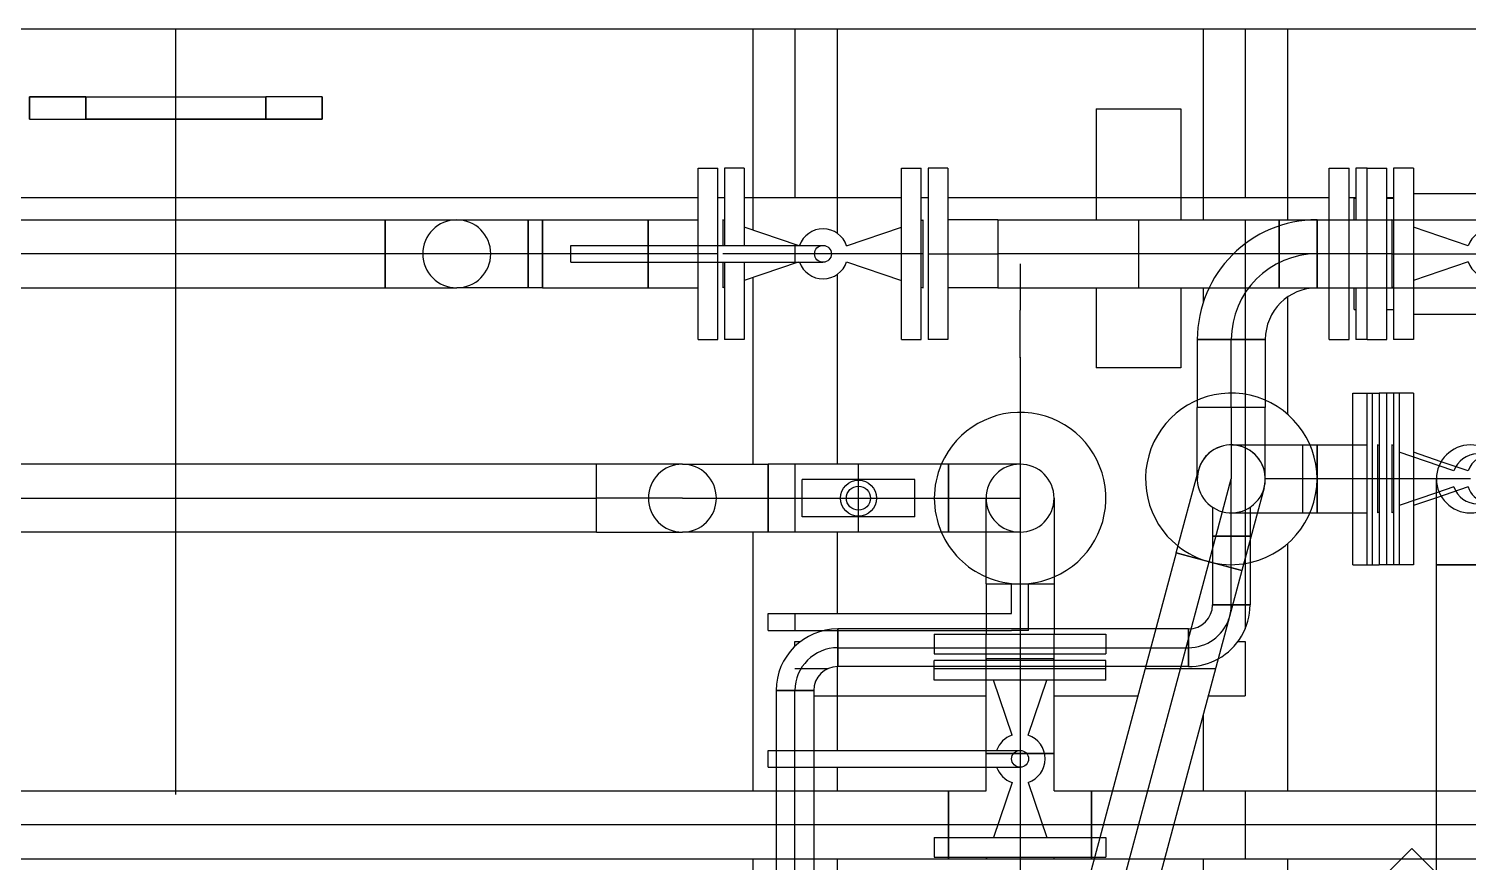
# Model space of a CAD drawing. Header units: inches. Extents: x 295136 to 296247, y 2627183 to 2627409.
# Drawn here: x 295240.422 to 295241.701, y 2627290.992 to 2627291.732 of the extents above; entities that cross this region are included whole.
import ezdxf

# ---------------------------------------------------------------- set-up
doc = ezdxf.new("R2010")
doc.units = ezdxf.units.IN
doc.header["$MEASUREMENT"] = 0
for name, color, linetype in [('Default', 7, 'Continuous'), ('EQUIPMENT LAYOUT-EMBED 1_DWG$0$DwgTemplate', 7, 'Continuous'), ('Layout', 6, 'Continuous')]:
    doc.layers.add(name, color=color, linetype=linetype)

# ---------------------------------------------------------------- blocks, each defined once
blk = doc.blocks.new('A$C55974CAD')
at = {"layer": 'Default', "color": 7, "lineweight": 25}
blk.add_point((60.708, 7), dxfattribs=at)
at = {"layer": 'EQUIPMENT LAYOUT-EMBED 1_DWG$0$DwgTemplate', "color": 7, "lineweight": 25}
for p, q in [((61, 22.4), (61, 0)), ((60.2625, 8.088), (60.2625, 7.2167)), ((60.2926, 7.2167), (60.2926, 8.088)), ((60.3228, 8.088), (60.3228, 7.2167)), ((60.5527, 7.3762), (60.5527, 8.088)), ((60.5829, 8.088), (60.5829, 7.3762)), ((60.613, 7.3762), (60.613, 8.088)), ((60.7698, 8.088), (60.7698, 7.5639)), ((60.8, 7.5639), (60.8, 8.088)), ((60.8302, 8.088), (60.8302, 7.5639)), ((60.7698, 7.5639), (60.8, 7.5639)), ((60.7698, 7.5639), (60.7698, 7.5004)), ((60.8302, 7.5639), (60.7698, 7.5639)), ((60.8, 7.5306), (60.8, 7.5639)), ((60.8, 7.5639), (60.8, 7.5639)), ((60.8, 7.5639), (60.8, 7.5639)), ((60.8, 7.5639), (60.8302, 7.5639)), ((60.8302, 7.5639), (60.8302, 7.5004)), ((60.8, 7.5004), (60.8, 7.5306)), ((60.7698, 7.4242), (60.7698, 7.5004)), ((60.8, 7.4242), (60.8, 7.5004)), ((60.8302, 7.5004), (60.8302, 7.4242)), ((60.7698, 7.4369), (60.8, 7.4369)), ((60.8, 7.4369), (60.7698, 7.4369)), ((60.8, 7.4369), (60.8302, 7.4369)), ((60.8302, 7.4369), (60.8, 7.4369)), ((60.8, 7.4242), (60.7698, 7.4242)), ((60.7698, 7.4242), (60.7698, 7.3305)), ((60.7698, 7.4242), (60.8302, 7.4242)), ((60.8, 7.399), (60.8, 7.4242)), ((60.8302, 7.4242), (60.8, 7.4242)), ((60.8, 7.4242), (60.8, 7.4242)), ((60.8, 7.4242), (60.8, 7.4242)), ((60.8302, 7.4242), (60.8302, 7.3305)), ((60.7925, 7.399), (60.8, 7.399)), ((60.7925, 7.399), (60.7925, 7.1751)), ((60.8, 7.3305), (60.8, 7.399)), ((60.8, 7.399), (60.8075, 7.399)), ((60.8075, 7.399), (60.8075, 7.1751)), ((60.5527, 7.3762), (60.613, 7.3762)), ((60.5527, 7.3762), (60.5829, 7.3762)), ((60.5527, 7.3762), (60.5527, 7.3)), ((60.5829, 7.3762), (60.5829, 7.3762)), ((60.5829, 7.3762), (60.5829, 7.3762)), ((60.5829, 7.3301), (60.5829, 7.3762)), ((60.5829, 7.3762), (60.613, 7.3762)), ((60.613, 7.3), (60.613, 7.3762)), ((60.5829, 7.3), (60.5829, 7.3301)), ((60.7925, 7.3305), (60.7698, 7.3305)), ((60.7698, 7.3305), (60.7925, 7.3305)), ((60.7698, 7.3305), (60.7698, 7.286)), ((60.8, 7.3305), (60.7925, 7.3305)), ((60.7925, 7.3305), (60.8, 7.3305)), ((60.8075, 7.3305), (60.8, 7.3305)), ((60.8, 7.2685), (60.8, 7.3305)), ((60.8, 7.3305), (60.8075, 7.3305)), ((60.8302, 7.3305), (60.8075, 7.3305)), ((60.8075, 7.3305), (60.8302, 7.3305)), ((60.8302, 7.3305), (60.8302, 7.286)), ((60.5527, 7.2238), (60.5527, 7.3)), ((60.5829, 7.3), (60.5829, 7.2238)), ((60.613, 7.3), (60.613, 7.2238)), ((60.7238, 7.286), (60.7925, 7.286)), ((60.7238, 7.286), (60.7238, 7.2685)), ((60.7925, 7.286), (60.8, 7.286)), ((60.8, 7.286), (60.8075, 7.286)), ((60.8075, 7.286), (60.8762, 7.286)), ((60.8762, 7.286), (60.8762, 7.2685)), ((60.7238, 7.2685), (60.7925, 7.2685)), ((60.7925, 7.2625), (60.7238, 7.2625)), ((60.7238, 7.245), (60.7238, 7.2625)), ((60.7925, 7.264), (60.7698, 7.264)), ((60.7704, 7.2625), (60.7698, 7.264)), ((60.7925, 7.2685), (60.8, 7.2685)), ((60.8, 7.2685), (60.8075, 7.2685)), ((60.8, 7.0862), (60.8, 7.264)), ((60.8075, 7.2685), (60.8762, 7.2685)), ((60.8302, 7.264), (60.8075, 7.264)), ((60.8762, 7.2625), (60.8075, 7.2625)), ((60.8296, 7.2625), (60.8302, 7.264)), ((60.8762, 7.245), (60.8762, 7.2625)), ((60.7925, 7.245), (60.7238, 7.245)), ((60.7925, 7.1972), (60.7763, 7.245)), ((60.8762, 7.245), (60.8075, 7.245)), ((60.8075, 7.1972), (60.8237, 7.245)), ((60.3438, 7.2167), (60.1877, 7.2167)), ((60.2625, 7.2167), (60.2625, 7.1833)), ((60.2926, 7.1833), (60.2926, 7.2167)), ((60.3228, 7.2167), (60.3228, 7.1833)), ((60.3438, 7.2238), (60.3513, 7.2238)), ((60.3438, 7.2238), (60.3438, 7)), ((60.3588, 7.2167), (60.3438, 7.2167)), ((60.3513, 7.2238), (60.3588, 7.2238)), ((60.3588, 7.2238), (60.3588, 7)), ((60.4119, 7.2167), (60.3588, 7.2167)), ((60.4119, 7.1833), (60.4119, 7.2167)), ((60.4119, 7.2167), (60.4119, 7.1833)), ((60.4654, 7.2238), (60.4804, 7.2238)), ((60.4654, 7.2238), (60.4654, 7.1737)), ((60.4804, 7.2238), (60.4804, 7.0301)), ((60.5527, 7.2238), (60.613, 7.2238)), ((60.5527, 7.1436), (60.5527, 7.2238)), ((60.613, 7.2238), (60.5527, 7.2238)), ((60.5829, 7.2238), (60.5829, 7.1936)), ((60.5829, 7.2238), (60.5829, 7.2238)), ((60.5829, 7.2238), (60.5829, 7.2238)), ((60.613, 7.1436), (60.613, 7.2238)), ((60.1877, 7.2), (60.3438, 7.2)), ((60.3438, 7.2), (60.3588, 7.2)), ((60.3588, 7.2), (60.4119, 7.2)), ((60.4119, 7.2), (60.4119, 7.2)), ((60.4119, 7.2), (60.4119, 7.2)), ((60.5829, 7.1936), (60.5829, 7.1436)), ((60.3438, 7.1833), (60.1877, 7.1833)), ((60.2625, 7.1833), (60.2625, 7.0635)), ((60.2926, 7.0635), (60.2926, 7.1833)), ((60.3228, 7.1833), (60.3228, 7.0635)), ((60.3588, 7.1833), (60.3438, 7.1833)), ((60.4119, 7.1833), (60.3588, 7.1833)), ((60.4654, 7.1737), (60.4654, 7.0075)), ((60.4333, 7.1619), (60.45, 7.1619)), ((60.4333, 7.0762), (60.4333, 7.1619)), ((60.4667, 7.1619), (60.4333, 7.1619)), ((60.45, 7.1619), (60.45, 7.0762)), ((60.45, 7.1619), (60.4667, 7.1619)), ((60.45, 7.1619), (60.45, 7.1619)), ((60.45, 7.1619), (60.45, 7.1619)), ((60.4667, 7.0301), (60.4667, 7.1619)), ((60.7929, 7.1541), (60.7763, 7.1053)), ((60.8071, 7.1541), (60.8237, 7.1053)), ((60.5527, 7.1436), (60.613, 7.1436)), ((60.5527, 7.0635), (60.5527, 7.1436)), ((60.5829, 7.1436), (60.5829, 7.1436)), ((60.5829, 7.1436), (60.5829, 7.1436)), ((60.5829, 7.1436), (60.5829, 7.0936)), ((60.613, 7.0635), (60.613, 7.1436)), ((60.7238, 7.1053), (60.8, 7.1053)), ((60.7238, 7.1053), (60.7238, 7.0878)), ((60.8, 7.1053), (60.8762, 7.1053)), ((60.8762, 7.1053), (60.8762, 7.0878)), ((60.5829, 7.0936), (60.5829, 7.0635)), ((60.7238, 7.0878), (60.8, 7.0878)), ((60.7704, 7.0878), (60.7698, 7.0862)), ((60.7698, 7.0862), (60.8302, 7.0862)), ((60.8, 7.0878), (60.8762, 7.0878)), ((60.8296, 7.0878), (60.8302, 7.0862)), ((60.264, 7.0762), (60.264, 7)), ((60.2815, 7.0762), (60.264, 7.0762)), ((60.2815, 7.0762), (60.2815, 7)), ((60.4212, 7), (60.4212, 7.0762)), ((60.4212, 7.0762), (60.4387, 7.0762)), ((60.4333, 6.9238), (60.4333, 7.0762)), ((60.4387, 7), (60.4387, 7.0762)), ((60.4447, 7.0762), (60.4447, 7)), ((60.4622, 7.0762), (60.4447, 7.0762)), ((60.45, 7.0762), (60.45, 6.9238)), ((60.4622, 7.0762), (60.4622, 7)), ((60.8, 7.0818), (60.7238, 7.0818)), ((60.7238, 7.0643), (60.7238, 7.0818)), ((60.8, 7.0818), (60.8, 7.0198)), ((60.8762, 7.0818), (60.8, 7.0818)), ((60.8762, 7.0643), (60.8762, 7.0818)), ((60.2625, 7.0635), (60.264, 7.0635)), ((60.2625, 7.0635), (60.2625, 7.0301)), ((60.264, 7.0635), (60.2625, 7.0635)), ((60.264, 7.0635), (60.2815, 7.0635)), ((60.2815, 7.0635), (60.264, 7.0635)), ((60.2815, 7.0635), (60.3228, 7.0635)), ((60.3228, 7.0635), (60.2815, 7.0635)), ((60.2926, 7.0199), (60.2926, 7.0635)), ((60.2926, 7.0635), (60.2926, 7.0635)), ((60.2926, 7.0635), (60.2926, 7.0635)), ((60.3228, 7.0635), (60.3228, 7.0301)), ((60.613, 7.0635), (60.5527, 7.0635)), ((60.5527, 7.0301), (60.5527, 7.0635)), ((60.5527, 7.0635), (60.613, 7.0635)), ((60.5829, 7.0635), (60.5829, 7.0301)), ((60.5829, 7.0635), (60.5829, 7.0635)), ((60.613, 7), (60.613, 7.0635)), ((60.8, 7.0643), (60.7238, 7.0643)), ((60.7698, 7.0198), (60.7698, 7.0643)), ((60.8762, 7.0643), (60.8, 7.0643)), ((60.8302, 7.0198), (60.8302, 7.0643)), ((60.2624, 7.0301), (60.2624, 6.9698)), ((60.264, 7.0296), (60.2624, 7.0301)), ((60.2625, 7.0301), (60.2625, 6.9698)), ((60.3303, 7.0071), (60.2815, 7.0237)), ((60.2926, 6.98), (60.2926, 7.0199)), ((60.3228, 7.0301), (60.3438, 7.0301)), ((60.3438, 7.0301), (60.3561, 7.0301)), ((60.3561, 7), (60.3561, 7.0301)), ((60.3561, 7.0301), (60.3561, 6.9783)), ((60.3561, 7.0301), (60.3588, 7.0301)), ((60.3588, 7.0301), (60.4212, 7.0301)), ((60.3724, 7.0071), (60.4212, 7.0237)), ((60.4212, 7.0301), (60.4622, 7.0301)), ((60.4387, 7.0296), (60.4402, 7.0301)), ((60.4402, 7), (60.4402, 7.0301)), ((60.5067, 7.0301), (60.4622, 7.0301)), ((60.4667, 6.9698), (60.4667, 7.0301)), ((60.4804, 7.0301), (60.4804, 7.0075)), ((60.5067, 7.0301), (60.5067, 6.9698)), ((60.5067, 7.0301), (60.5829, 7.0301)), ((60.5067, 7.0301), (60.5067, 7)), ((60.5527, 7), (60.5527, 7.0301)), ((60.5829, 7.0301), (60.5829, 7)), ((60.8, 7.0198), (60.7698, 7.0198)), ((60.8, 7.0198), (60.7698, 7.0198)), ((60.7698, 7.0198), (60.7698, 6.8321)), ((60.8302, 7.0198), (60.8, 7.0198)), ((60.8, 6.8104), (60.8, 7.0198)), ((60.8302, 7.0198), (60.8, 7.0198)), ((60.8302, 7.0198), (60.8302, 6.7362)), ((60.5342, 6.8613), (59.9814, 7.0094)), ((60.4654, 6.9925), (60.4654, 7.0075)), ((60.4804, 7.0075), (60.507, 7.0075)), ((60.264, 7), (60.264, 6.9337)), ((60.2815, 7), (60.2815, 6.929)), ((60.3561, 6.9783), (60.3561, 7)), ((60.4212, 6.9238), (60.4212, 7)), ((60.4387, 6.9238), (60.4387, 7)), ((60.4402, 6.9698), (60.4402, 7)), ((60.4447, 7), (60.4447, 6.9238)), ((60.4622, 7), (60.4622, 6.9238)), ((60.5067, 7), (60.5067, 6.9698)), ((60.3303, 6.9928), (60.2815, 6.9763)), ((60.3724, 6.9928), (60.4212, 6.9763)), ((60.4654, 6.9925), (60.507, 6.9925)), ((59.9736, 6.9803), (60.5264, 6.8321)), ((60.264, 6.9703), (60.2624, 6.9698)), ((60.2625, 6.9698), (60.2625, 6.9365)), ((60.2926, 6.9365), (60.2926, 6.98)), ((60.3228, 6.9698), (60.3228, 6.9365)), ((60.3228, 6.9698), (60.3561, 6.9698)), ((60.3561, 6.9698), (60.3561, 6.9783)), ((60.3561, 6.9783), (60.3561, 6.9698)), ((60.3561, 6.9698), (60.4212, 6.9698)), ((60.4212, 6.9698), (60.4622, 6.9698)), ((60.4387, 6.9703), (60.4402, 6.9698)), ((60.5067, 6.9698), (60.4622, 6.9698)), ((60.4667, 6.8794), (60.4667, 6.9698)), ((60.5829, 6.9698), (60.5067, 6.9698)), ((60.5186, 6.803), (59.9658, 6.9511)), ((60.2625, 6.9365), (60.264, 6.9365)), ((60.264, 6.9365), (60.2625, 6.9365)), ((60.2625, 6.9365), (60.2625, 6.9341)), ((60.2625, 6.9341), (60.2625, 6.8716)), ((60.264, 6.9365), (60.2815, 6.9365)), ((60.2815, 6.9365), (60.264, 6.9365)), ((60.264, 6.9337), (60.264, 6.9238)), ((60.2815, 6.9365), (60.3228, 6.9365)), ((60.3228, 6.9365), (60.2815, 6.9365)), ((60.2926, 6.9365), (60.2926, 6.9365)), ((60.2926, 6.926), (60.2926, 6.9365)), ((60.3228, 6.9365), (60.3228, 6.9179)), ((60.2815, 6.9238), (60.264, 6.9238)), ((60.2815, 6.929), (60.2815, 6.9238)), ((60.2926, 6.8635), (60.2926, 6.926)), ((60.3228, 6.9179), (60.3228, 6.8555)), ((60.4212, 6.9238), (60.4387, 6.9238)), ((60.4333, 6.8883), (60.4333, 6.9238)), ((60.4622, 6.9238), (60.4447, 6.9238)), ((60.45, 6.9238), (60.45, 6.8838)), ((60.4333, 6.8505), (60.4333, 6.8883)), ((60.45, 6.8838), (60.45, 6.8505)), ((60.4667, 6.8505), (60.4667, 6.8794)), ((60.2625, 6.8716), (60.2625, 6.6611)), ((60.2926, 6.6301), (60.2926, 6.8635)), ((60.3228, 6.8555), (60.3228, 6.6301)), ((60.5342, 6.8613), (60.5186, 6.803)), ((60.5264, 6.8321), (60.5342, 6.8613)), ((60.5342, 6.8613), (60.6078, 6.8415)), ((60.4333, 6.8505), (60.45, 6.8505)), ((60.4667, 6.8505), (60.4333, 6.8505)), ((60.45, 6.8505), (60.4667, 6.8505)), ((60.45, 6.8505), (60.45, 6.8505)), ((60.45, 6.8505), (60.45, 6.8505)), ((60.6, 6.8426), (60.6635, 6.8426)), ((60.6635, 6.7822), (60.6635, 6.8426)), ((60.67, 6.8426), (60.6635, 6.8426)), ((60.6635, 6.7822), (60.6635, 6.8426)), ((60.7238, 6.8426), (60.67, 6.8426)), ((60.7238, 6.8426), (60.7238, 6.7822)), ((60.7238, 6.7822), (60.7238, 6.8426)), ((60.4881, 6.8291), (60.4881, 6.8112)), ((60.4881, 6.8112), (60.4881, 6.8291)), ((60.5492, 6.8291), (60.4881, 6.8291)), ((60.5186, 6.803), (60.5264, 6.8321)), ((60.5264, 6.8321), (60.5264, 6.8321)), ((60.5264, 6.8321), (60.5264, 6.8321)), ((60.5264, 6.8321), (60.6, 6.8124)), ((60.5492, 6.8291), (60.5492, 6.7957)), ((60.5749, 6.8291), (60.5492, 6.8291)), ((60.5492, 6.7957), (60.5492, 6.8291)), ((60.7698, 6.8321), (60.7698, 6.7362)), ((60.4881, 6.8124), (60.4881, 6.8124)), ((60.4881, 6.8124), (60.4881, 6.8124)), ((60.4881, 6.8124), (60.5492, 6.8124)), ((60.4881, 6.8112), (60.4881, 6.7957)), ((60.4881, 6.7957), (60.4881, 6.8112)), ((60.5922, 6.7833), (60.5186, 6.803)), ((60.5492, 6.8124), (60.6, 6.8124)), ((60.5492, 6.8124), (60.5492, 6.8124)), ((60.5698, 6.8124), (60.5698, 6.7489)), ((60.6635, 6.8124), (60.6, 6.8124)), ((60.6302, 6.8124), (60.6302, 6.7489)), ((60.6635, 6.8124), (60.6762, 6.8124)), ((60.6635, 6.8124), (60.6635, 6.8124)), ((60.6762, 6.8124), (60.7238, 6.8124)), ((60.7238, 6.8124), (60.7238, 6.8124)), ((60.7238, 6.8124), (60.7238, 6.8124)), ((60.8, 6.7362), (60.8, 6.8104)), ((60.5256, 6.7957), (60.4881, 6.7957)), ((60.5492, 6.7957), (60.5256, 6.7957)), ((60.5749, 6.7957), (60.5492, 6.7957)), ((60.6, 6.7489), (60.6, 6.7822)), ((60.6, 6.7822), (60.6635, 6.7822)), ((60.67, 6.7822), (60.6635, 6.7822)), ((60.7238, 6.7822), (60.67, 6.7822)), ((60.8302, 6.7698), (60.7698, 6.7698)), ((60.7698, 6.7698), (60.8, 6.7698)), ((60.8, 6.7698), (60.8302, 6.7698)), ((60.5698, 6.7489), (60.6302, 6.7489)), ((60.5698, 6.7489), (60.5698, 6.7489)), ((60.5698, 6.7489), (60.6, 6.7489)), ((60.5698, 6.7489), (60.5698, 6.7424)), ((60.5698, 6.7424), (60.5698, 6.7045)), ((60.6, 6.7489), (60.6, 6.7489)), ((60.6, 6.7362), (60.6, 6.7489)), ((60.6, 6.7489), (60.6302, 6.7489)), ((60.6302, 6.7489), (60.6302, 6.7489)), ((60.6302, 6.7489), (60.6302, 6.7424)), ((60.6302, 6.7424), (60.6302, 6.7045)), ((60.5698, 6.7362), (60.6, 6.7362)), ((60.6, 6.7362), (60.5698, 6.7362)), ((60.6, 6.7362), (60.6302, 6.7362)), ((60.6302, 6.7362), (60.6, 6.7362)), ((60.6, 6.6869), (60.6, 6.7362)), ((60.7238, 6.7254), (60.7698, 6.7254)), ((60.7238, 6.7254), (60.7238, 6.7078)), ((60.8302, 6.7362), (60.7698, 6.7362)), ((60.7698, 6.7362), (60.8, 6.7362)), ((60.7698, 6.7362), (60.7698, 6.6918)), ((60.7698, 6.7254), (60.8, 6.7254)), ((60.8, 6.7362), (60.8, 6.7362)), ((60.8, 6.7362), (60.8, 6.7362)), ((60.8, 6.6742), (60.8, 6.7362)), ((60.8, 6.7362), (60.8302, 6.7362)), ((60.8, 6.7254), (60.8302, 6.7254)), ((60.8302, 6.7362), (60.8302, 6.6918)), ((60.8302, 6.7254), (60.8762, 6.7254)), ((60.8762, 6.7254), (60.8762, 6.7078)), ((60.5238, 6.7045), (60.6, 6.7045)), ((60.5238, 6.7045), (60.5238, 6.6869)), ((60.5698, 6.7045), (60.5698, 6.6918)), ((60.6, 6.7045), (60.6762, 6.7045)), ((60.6302, 6.7045), (60.6302, 6.6918)), ((60.6762, 6.7045), (60.6762, 6.6869)), ((60.7238, 6.7078), (60.7698, 6.7078)), ((60.7698, 6.7078), (60.8, 6.7078)), ((60.8, 6.7078), (60.8302, 6.7078)), ((60.8302, 6.7078), (60.8762, 6.7078)), ((60.5238, 6.6918), (60.6, 6.6918)), ((60.6, 6.6918), (60.6762, 6.6918)), ((60.7238, 6.6918), (60.8, 6.6918)), ((60.7238, 6.6918), (60.7238, 6.6742)), ((60.7698, 6.6918), (60.7698, 6.6742)), ((60.8, 6.6918), (60.8762, 6.6918)), ((60.8302, 6.6918), (60.8302, 6.6742)), ((60.8762, 6.6918), (60.8762, 6.6742)), ((60.5238, 6.6869), (60.5238, 6.681)), ((60.5238, 6.6869), (60.6, 6.6869)), ((60.6, 6.681), (60.5238, 6.681)), ((60.5238, 6.6634), (60.5238, 6.681)), ((60.5238, 6.6742), (60.6, 6.6742)), ((60.6, 6.6825), (60.5698, 6.6825)), ((60.5704, 6.681), (60.5698, 6.6825)), ((60.6, 6.6825), (60.6, 6.6869)), ((60.6, 6.6869), (60.6762, 6.6869)), ((60.6, 6.6301), (60.6, 6.6825)), ((60.6302, 6.6825), (60.6, 6.6825)), ((60.6762, 6.681), (60.6, 6.681)), ((60.6, 6.6742), (60.6762, 6.6742)), ((60.6296, 6.681), (60.6302, 6.6825)), ((60.6762, 6.6869), (60.6762, 6.681)), ((60.6762, 6.6634), (60.6762, 6.681)), ((60.7238, 6.6742), (60.8, 6.6742)), ((60.7698, 6.6742), (60.7698, 6.6683)), ((60.8, 6.6742), (60.8762, 6.6742)), ((60.8, 6.6698), (60.8, 6.6742)), ((60.8302, 6.6742), (60.8302, 6.6683)), ((60.6, 6.6683), (60.5238, 6.6683)), ((60.5238, 6.6507), (60.5238, 6.6634)), ((60.6, 6.6634), (60.5238, 6.6634)), ((60.6302, 6.6698), (60.5698, 6.6698)), ((60.5704, 6.6683), (60.5698, 6.6698)), ((60.5876, 6.6301), (60.5763, 6.6634)), ((60.6762, 6.6683), (60.6, 6.6683)), ((60.6762, 6.6634), (60.6, 6.6634)), ((60.6116, 6.6278), (60.6237, 6.6634)), ((60.6296, 6.6683), (60.6302, 6.6698)), ((60.6762, 6.6507), (60.6762, 6.6634)), ((60.8, 6.6683), (60.7238, 6.6683)), ((60.7238, 6.6507), (60.7238, 6.6683)), ((60.8302, 6.6698), (60.7698, 6.6698)), ((60.7704, 6.6683), (60.7698, 6.6698)), ((60.7698, 6.6683), (60.7698, 6.6507)), ((60.8, 6.6698), (60.8, 6.492)), ((60.8762, 6.6683), (60.8, 6.6683)), ((60.8296, 6.6683), (60.8302, 6.6698)), ((60.8302, 6.6683), (60.8302, 6.6507)), ((60.8762, 6.6507), (60.8762, 6.6683)), ((60.2625, 6.6611), (60.2625, 6.6429)), ((60.5806, 6.6507), (60.5238, 6.6507)), ((60.5833, 6.6301), (60.5763, 6.6507)), ((60.6, 6.6507), (60.5806, 6.6507)), ((60.6194, 6.6507), (60.6, 6.6507)), ((60.6153, 6.626), (60.6237, 6.6507)), ((60.6762, 6.6507), (60.6194, 6.6507)), ((60.8, 6.6507), (60.7238, 6.6507)), ((60.7698, 6.6507), (60.7698, 6.511)), ((60.7929, 6.6019), (60.7763, 6.6507)), ((60.8762, 6.6507), (60.8, 6.6507)), ((60.8071, 6.6019), (60.8237, 6.6507)), ((60.8302, 6.6507), (60.8302, 6.511)), ((60.2625, 6.6429), (60.2625, 6.6301)), ((59.5619, 6.6301), (60.5238, 6.6301)), ((60.2625, 6.6301), (60.2625, 6.5698)), ((60.2926, 6.5698), (60.2926, 6.6301)), ((60.3228, 6.6301), (60.3228, 6.5698)), ((60.5238, 6.5698), (60.5238, 6.6301)), ((60.5238, 6.6301), (60.6, 6.6301)), ((60.5238, 6.6301), (60.5238, 6.5698)), ((60.5929, 6.6019), (60.5833, 6.6301)), ((60.5929, 6.6146), (60.5876, 6.6301)), ((60.6, 6.6), (60.6, 6.6301)), ((60.6071, 6.6146), (60.6116, 6.6278)), ((60.6071, 6.6019), (60.6153, 6.626))]:
    blk.add_line(p, q, dxfattribs=at)
at = {"layer": 'EQUIPMENT LAYOUT-EMBED 1_DWG$0$DwgTemplate', "color": 1, "lineweight": 25}
for p, q in [((61, 8.2), (61, 4.8391)), ((60.85, 8.1324), (60.85, 7.286)), ((60.3196, 7.75), (60.3228, 7.75)), ((60.3228, 7.75), (60.5527, 7.75)), ((60.5527, 7.75), (60.613, 7.75)), ((60.613, 7.75), (60.7698, 7.75)), ((60.7698, 7.75), (60.8302, 7.75)), ((60.8302, 7.75), (60.9196, 7.75)), ((60.9196, 7.75), (60.9396, 7.75)), ((60.9396, 7.75), (61, 7.75)), ((60.85, 7.2685), (60.85, 7.2625)), ((60.2625, 7.2375), (60.1663, 7.2375)), ((60.5527, 7.2375), (60.3228, 7.2375)), ((60.7788, 7.2375), (60.613, 7.2375)), ((61, 7.2375), (60.8211, 7.2375)), ((60.85, 7.245), (60.85, 7.1053)), ((61, 7.2375), (61, 7.1625)), ((60.4513, 7.2), (60.4554, 7.2)), ((60.4554, 7.2), (60.4554, 7.1952)), ((60.4074, 7.1833), (60.4074, 7.0301)), ((60.2625, 7.1625), (60.1414, 7.1625)), ((60.3438, 7.1625), (60.3228, 7.1625)), ((60.4333, 7.1625), (60.3588, 7.1625)), ((60.5527, 7.1625), (60.4804, 7.1625)), ((60.7817, 7.1625), (60.613, 7.1625)), ((61, 7.1625), (60.8183, 7.1625)), ((60.85, 7.0878), (60.85, 7.0818)), ((60.85, 7.0643), (60.85, 6.7254)), ((60.708, 7), (60.0165, 7)), ((60.708, 7), (60.75, 7)), ((60.7698, 7), (60.75, 7)), ((60.791, 7), (60.7698, 7)), ((60.4074, 6.9698), (60.4074, 6.8952)), ((60.7698, 6.9323), (60.6986, 6.9323)), ((60.6986, 6.8573), (60.6986, 6.9323)), ((60.9289, 6.9323), (60.8302, 6.9323)), ((60.9289, 6.9323), (60.9289, 6.8573)), ((60.7698, 6.8573), (60.6986, 6.8573)), ((60.9289, 6.8573), (60.8302, 6.8573)), ((60.2625, 6.8375), (60.1414, 6.8375)), ((60.3899, 6.8375), (60.3228, 6.8375)), ((60.4074, 6.8328), (60.4074, 6.8)), ((60.7698, 6.8375), (60.7563, 6.8375)), ((61, 6.8375), (60.8302, 6.8375)), ((61, 6.8375), (61, 6.7625)), ((60.4554, 6.8065), (60.4554, 6.8)), ((60.4554, 6.8), (60.4074, 6.8)), ((60.2625, 6.7625), (60.196, 6.7625)), ((60.5424, 6.7625), (60.3228, 6.7625)), ((60.7616, 6.7625), (60.6576, 6.7625)), ((61, 6.7625), (60.8302, 6.7625)), ((60.85, 6.7078), (60.85, 6.7019)), ((60.85, 6.6742), (60.85, 6.6683))]:
    blk.add_line(p, q, dxfattribs=at)
at = {"layer": 'EQUIPMENT LAYOUT-EMBED 1_DWG$0$DwgTemplate', "color": 5, "lineweight": 25}
for p, q in [((60.9396, 7.88), (60.9196, 7.88)), ((60.9196, 7.88), (60.9396, 7.88)), ((60.9196, 7.88), (60.9196, 7.83)), ((60.9196, 7.88), (60.9196, 7.83)), ((60.9396, 7.83), (60.9396, 7.88)), ((60.9396, 7.88), (60.9396, 7.83)), ((60.9196, 7.83), (60.9396, 7.83)), ((60.9396, 7.83), (60.9196, 7.83)), ((60.9196, 7.67), (60.9196, 7.83)), ((60.9196, 7.83), (60.9196, 7.67)), ((60.9396, 7.83), (60.9196, 7.83)), ((60.9396, 7.83), (60.9396, 7.67)), ((60.9396, 7.83), (60.9396, 7.67)), ((60.9196, 7.67), (60.9196, 7.62)), ((60.9196, 7.62), (60.9196, 7.67)), ((60.9396, 7.67), (60.9196, 7.67)), ((60.9196, 7.67), (60.9396, 7.67)), ((60.9396, 7.67), (60.9196, 7.67)), ((60.9396, 7.62), (60.9396, 7.67)), ((60.9396, 7.62), (60.9396, 7.67)), ((60.9196, 7.62), (60.9396, 7.62)), ((60.9396, 7.62), (60.9196, 7.62)), ((60.5662, 7.1436), (60.5662, 7.1936)), ((60.5662, 7.1936), (60.5995, 7.1936)), ((60.5995, 7.1436), (60.5995, 7.1936)), ((60.5662, 7.0936), (60.5662, 7.1436)), ((60.5995, 7.0936), (60.5995, 7.1436)), ((60.5662, 7.0936), (60.5995, 7.0936)), ((60.2715, 6.652), (60.2008, 6.7227)), ((60.7698, 6.7019), (60.7238, 6.7019)), ((60.7238, 6.6918), (60.7238, 6.7019)), ((60.7505, 6.7034), (60.7698, 6.7034)), ((60.7505, 6.7034), (60.7505, 6.7019)), ((60.8302, 6.7034), (60.8495, 6.7034)), ((60.8762, 6.7019), (60.8302, 6.7019)), ((60.8495, 6.7034), (60.8495, 6.7019)), ((60.8762, 6.6918), (60.8762, 6.7019)), ((60.7505, 6.6742), (60.7505, 6.6683)), ((60.8495, 6.6742), (60.8495, 6.6683)), ((60.2497, 6.6301), (60.2715, 6.652)), ((60.7465, 6.6507), (60.7465, 6.5419)), ((60.8535, 6.6507), (60.8535, 6.5419))]:
    blk.add_line(p, q, dxfattribs=at)
at = {"layer": 'EQUIPMENT LAYOUT-EMBED 1_DWG$0$DwgTemplate', "color": 9, "lineweight": 25}
for p, q in [((60.4314, 7.2), (60.4314, 7.1707)), ((60.4804, 7.2), (60.4654, 7.2)), ((60.613, 7.2), (60.5527, 7.2)), ((60.8084, 7.2), (60.7916, 7.2)), ((61, 7.2), (60.85, 7.2)), ((60.4314, 7.0762), (60.4314, 6.9238)), ((60.8302, 6.8948), (60.7698, 6.8948)), ((60.4314, 6.8888), (60.4314, 6.8264)), ((60.3228, 6.8), (60.2625, 6.8)), ((60.8302, 6.8), (60.4669, 6.8)), ((61, 6.8), (60.85, 6.8))]:
    blk.add_line(p, q, dxfattribs=at)
at = {"layer": 'EQUIPMENT LAYOUT-EMBED 1_DWG$0$DwgTemplate', "color": 7, "lineweight": 25}
for centre, radius in [((60.8, 7.1751), 0.0075), ((60.5829, 7.1436), 0.016), ((60.5829, 7.1436), 0.0107), ((60.3513, 7), 0.0075)]:
    blk.add_circle(centre, radius, dxfattribs=at)
for centre, radius, start, end in [((60.8, 7.5004), 0.0302, 0, 180), ((60.8, 7.5004), 0.0302, 0, 180), ((60.8, 7.5004), 0.0302, 180, 270), ((60.8, 7.5004), 0.0302, 270, 0), ((60.5829, 7.3), 0.0302, 0, 180), ((60.5829, 7.3), 0.0302, 0, 180), ((60.5829, 7.3), 0.0302, 180, 270), ((60.5829, 7.3), 0.0302, 270, 0), ((60.4119, 7.1619), 0.0548, 0, 90), ((60.4119, 7.1619), 0.0381, 0, 90), ((60.8, 7.1751), 0.0222, 109.7221, 251.2587), ((60.8, 7.1751), 0.0222, 288.7413, 70.2779), ((60.4119, 7.1619), 0.0214, 0, 90), ((60.5829, 7), 0.0762, 66.682, 113.318), ((60.5829, 7), 0.0762, 203.318, 66.682), ((60.5829, 7), 0.0762, 113.318, 156.682), ((60.3513, 7), 0.0222, 109.7221, 161.2587), ((60.3513, 7), 0.0222, 18.7413, 70.2779), ((60.5829, 7), 0.0762, 156.682, 180), ((60.5829, 7), 0.0302, 90, 270), ((60.5829, 7), 0.0302, 270, 90), ((60.5829, 7), 0.0302, 270, 90), ((60.5829, 7), 0.0762, 180, 203.318), ((60.3513, 7), 0.0222, 198.7413, 270), ((60.3513, 7), 0.0222, 270, 341.2587), ((60.6, 6.8124), 0.0762, 270, 141.682), ((60.6, 6.8124), 0.0762, 141.682, 188.318), ((60.4881, 6.8505), 0.0548, 180, 208.9053), ((60.4881, 6.8505), 0.0381, 180, 250.8985), ((60.4881, 6.8505), 0.0214, 180, 270), ((60.6, 6.8124), 0.0302, 75, 255), ((60.6, 6.8124), 0.0302, 255, 75), ((60.6, 6.8124), 0.0302, 270, 75), ((60.7238, 6.7362), 0.1064, 0, 90), ((60.4881, 6.8505), 0.0548, 208.9053, 270), ((60.4881, 6.8505), 0.0381, 250.8985, 259.1015), ((60.4881, 6.8505), 0.0381, 259.1015, 270), ((60.7238, 6.7362), 0.0762, 0, 90), ((60.6, 6.8124), 0.0762, 188.318, 270), ((60.6, 6.8124), 0.0302, 255, 270), ((60.7238, 6.7362), 0.046, 0, 90), ((60.6, 6.6), 0.0302, 90, 270), ((60.6, 6.6), 0.0302, 270, 90), ((60.6, 6.6), 0.0302, 270, 90), ((60.6, 6.5936), 0.0222, 108.7413, 250.2779), ((60.6, 6.5936), 0.0222, 289.7221, 71.2587), ((60.6, 6.5809), 0.0222, 108.7413, 160.2779), ((60.6, 6.5809), 0.0222, 288.7413, 71.2587), ((60.8, 6.5809), 0.0222, 108.7413, 250.2779), ((60.8, 6.5809), 0.0222, 289.7221, 71.2587)]:
    blk.add_arc(centre, radius, start, end, dxfattribs=at)

msp = doc.modelspace()

# ---------------------------------------------------------------- block references
at = {"layer": 'Layout', "rotation": 90}
msp.add_blockref('A$C55974CAD', (295248.3027, 2627230.7321), dxfattribs=at)

doc.saveas('drawing.dxf')
